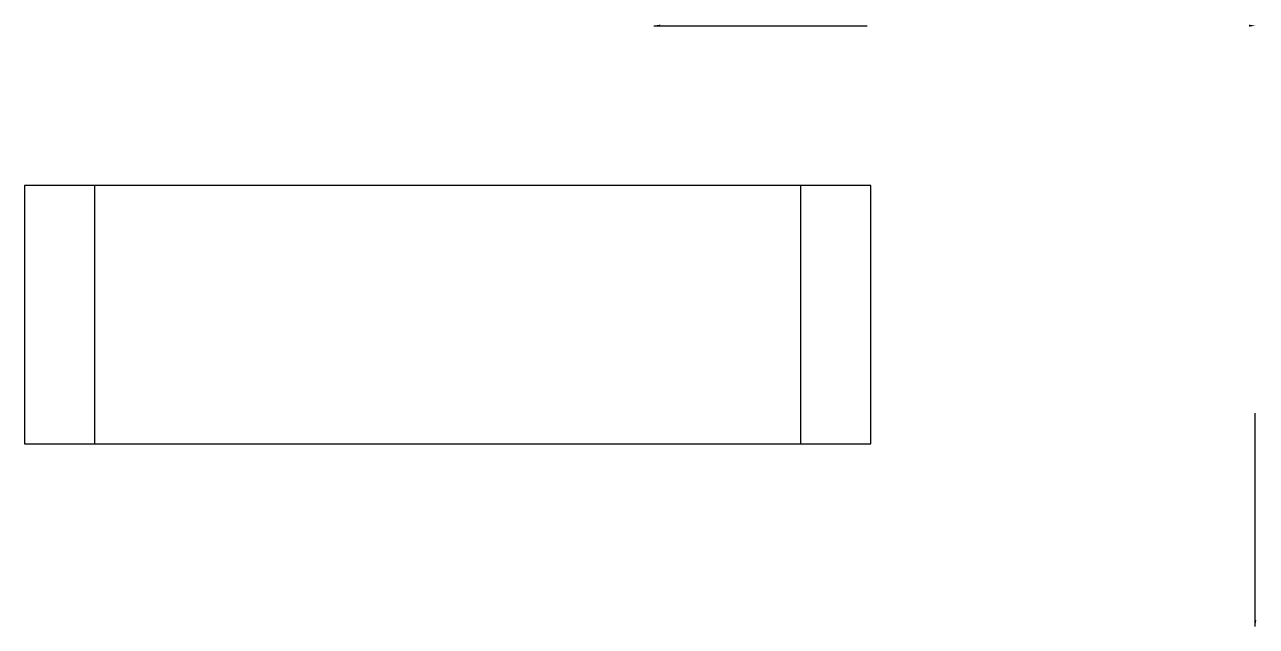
# Model space of a CAD drawing. Header units: metres. Extents: x -313 to 1480, y -97 to 932.
# Drawn here: x -312.8 to 163.3, y -96.6 to 136.2 of the extents above; entities outside this region: 1.
import ezdxf

# ---------------------------------------------------------------- set-up
doc = ezdxf.new("R2010")
doc.units = ezdxf.units.M
doc.layers.add('title', color=1, linetype='Continuous')
doc.layers.add('tl', color=4, linetype='Continuous')
doc.dimstyles.get("Standard").update_dxf_attribs({"dimtxt": 2.5, "dimasz": 2.5, "dimexe": 1.25, "dimexo": 0.625, "dimtad": 1, "dimcen": 2.5, "dimazin": 3, "dimtfac": 1, "dimtmove": 0, "dimatfit": 3})

msp = doc.modelspace()

# ---------------------------------------------------------------- linework, layer by layer
at = {"layer": 'title'}
msp.add_line((162.84, 135.82, 73.95), (162.84, 135.82, -26.05), dxfattribs=at)
for points in [[(-312.84, -26.05), (-12.84, -26.05), (-12.84, 73.95), (-312.84, 73.95)], [(-285.82, -26.05), (14.18, -26.05), (14.18, 73.95), (-285.82, 73.95)]]:
    msp.add_lwpolyline(points, close=True, dxfattribs=at)
at = {"layer": 'tl'}
msp.add_circle((1417.4, 869.16, -788.04), 62.5, dxfattribs=at)

# ---------------------------------------------------------------- leaders
at = {"layer": 'title'}
for points in [[(-69.6, 135.82, -26.05), (12.84, 135.82, -26.05)], [(162.84, 135.82, 156.39), (162.84, 135.82, 73.95)], [(162.84, -96.63, -26.05), (162.84, -14.18, -26.05)]]:
    msp.add_leader(points, dimstyle='Standard', dxfattribs=at)

doc.saveas('drawing.dxf')
